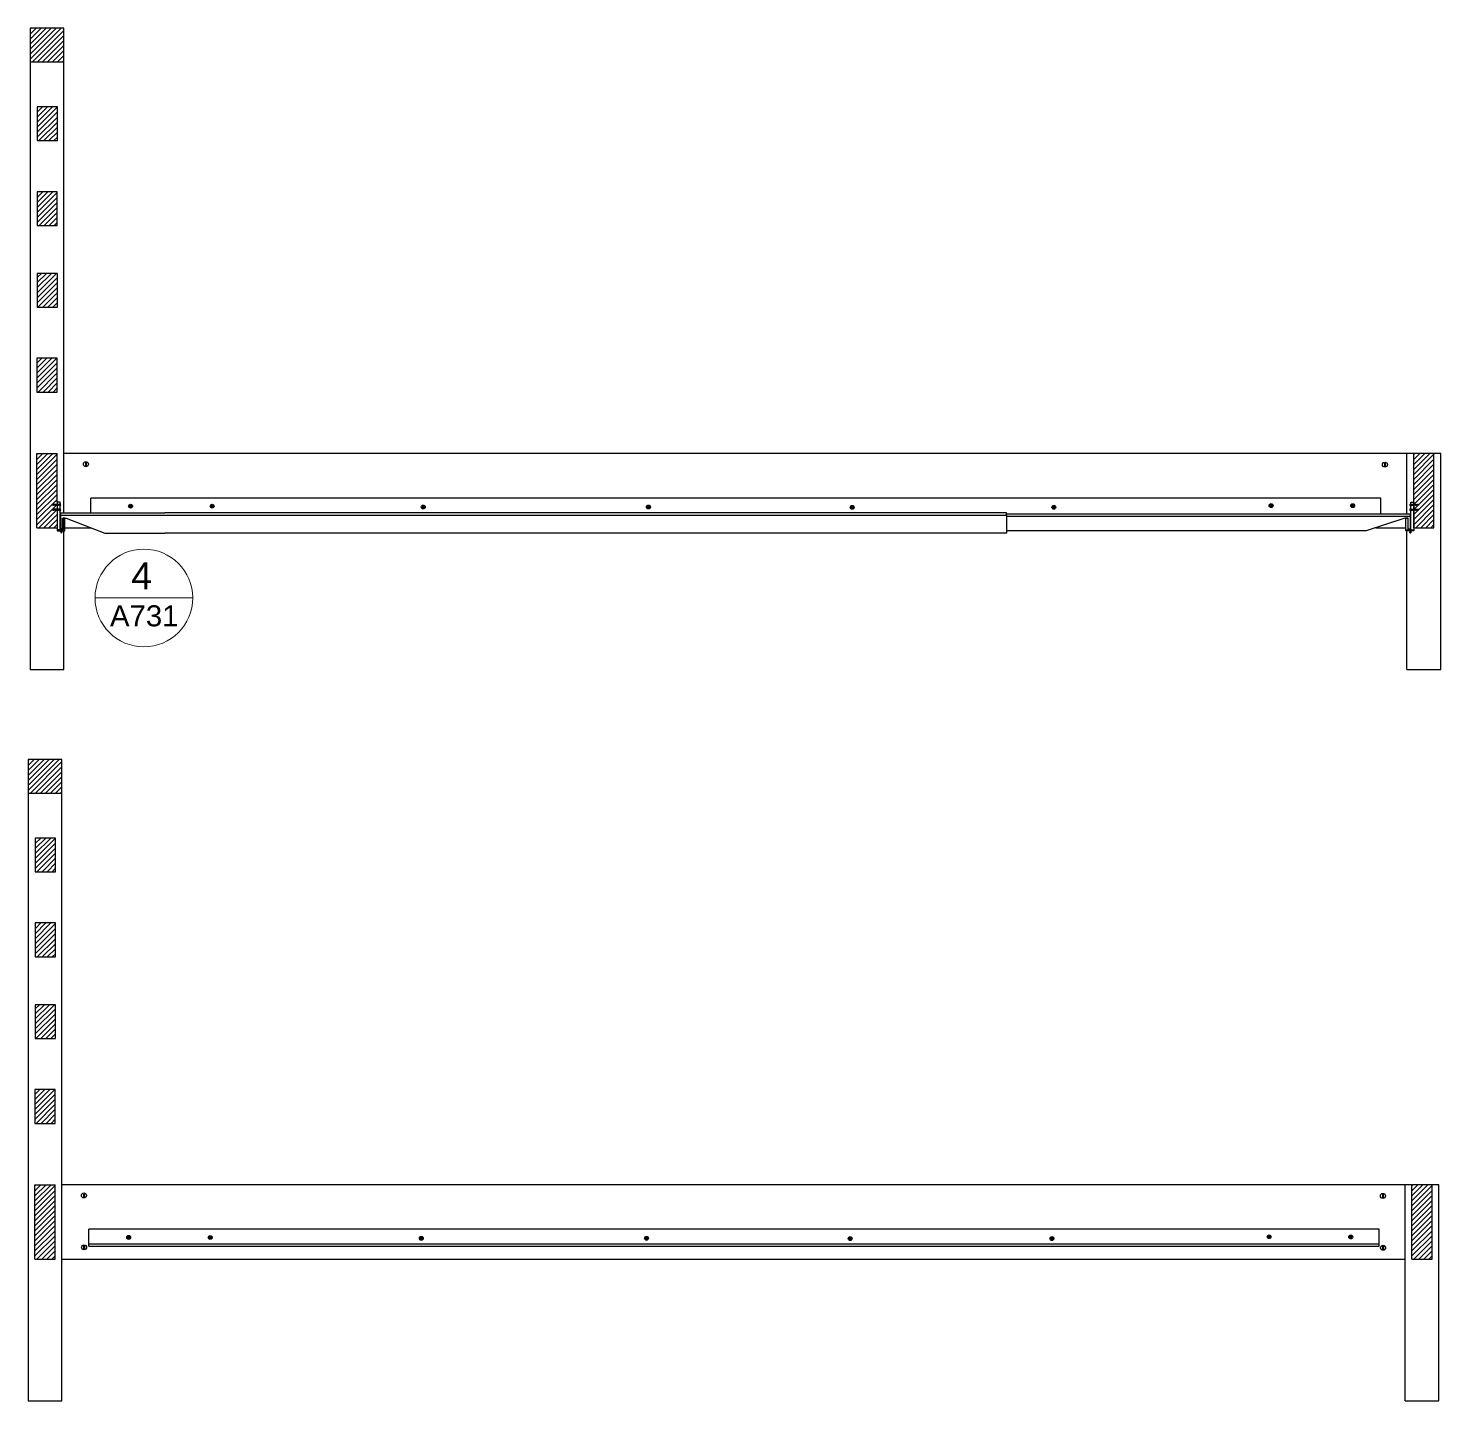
# Model space of a CAD drawing. Header units: centimetres. Extents: x -363 to 1254, y -305 to 549.
# Drawn here: x 576.3 to 785.6, y 345.5 to 548.9 of the extents above; entities that cross this region are included whole.
import ezdxf
from ezdxf.enums import TextEntityAlignment as Align

# ---------------------------------------------------------------- set-up
doc = ezdxf.new("R2010")
doc.units = ezdxf.units.CM
doc.header["$MEASUREMENT"] = 0
doc.layers.add('A-ANNO-SYMB', color=2, linetype='Continuous', lineweight=18)
for name, color, linetype in [('A-furn', 8, 'Continuous'), ('viti', 3, 'Continuous'), ('viti e cerniere', 3, 'Continuous')]:
    doc.layers.add(name, color=color, linetype=linetype)
doc.styles.get("Standard").update_dxf_attribs({"font": 'Arial.ttf'})
pattern_1 = [(45, (0.2896, 108.33677), (-0.37123106, 0.37123106), [])]

# ---------------------------------------------------------------- blocks, each defined once
blk = doc.blocks.new('vite')
at = {"layer": 'viti e cerniere'}
for p, q in [((-0.23, -0.12), (-0.31, -0.12)), ((-0.09, -0.12), (-0.17, -0.12)), ((0.04, -0.12), (-0.03, -0.12)), ((0.18, -0.12), (0.1, -0.12)), ((0.31, -0.12), (0.24, -0.12)), ((0.45, -0.12), (0.37, -0.12)), ((0.58, -0.12), (0.51, -0.12)), ((0.72, -0.12), (0.64, -0.12)), ((0.86, -0.12), (0.78, -0.12)), ((0.99, -0.12), (0.91, -0.12)), ((1.08, -0.31), (1, -0.31)), ((1.13, -0.12), (1.05, -0.12)), ((1.21, -0.31), (1.14, -0.31)), ((1.26, -0.12), (1.19, -0.12)), ((1.3, -0.31), (1.27, -0.31))]:
    blk.add_line(p, q, dxfattribs=at)
blk.add_lwpolyline([(1.3, -0.5), (1.33, -0.5, 0.451416), (1.33, 0.07), (1.3, 0.07)], format="xyb", close=True, dxfattribs=at)
for points in [[(-0.28, -0.31), (-0.34, -0.31), (-0.5, -0.22), (-0.37, -0.14)], [(-0.31, -0.07), (-0.37, -0.14), (-0.38, -0.17), (-0.38, -0.26), (-0.31, -0.07), (-0.31, -0.12), (-0.33, -0.22), (-0.38, -0.26)], [(-0.17, -0.07), (-0.23, -0.12), (-0.28, -0.31), (-0.28, -0.37), (-0.17, -0.07), (-0.17, -0.12), (-0.22, -0.31), (-0.28, -0.37)], [(-0.03, -0.07), (-0.09, -0.12), (-0.14, -0.31), (-0.14, -0.37), (-0.03, -0.07), (-0.03, -0.12), (-0.08, -0.31), (-0.14, -0.37)], [(0.1, -0.07), (0.04, -0.12), (-0.01, -0.31), (-0.01, -0.37), (0.1, -0.07), (0.1, -0.12), (0.05, -0.31), (-0.01, -0.37)], [(0.24, -0.07), (0.18, -0.12), (0.13, -0.31), (0.13, -0.37), (0.24, -0.07), (0.24, -0.12), (0.19, -0.31), (0.13, -0.37)], [(0.37, -0.07), (0.31, -0.12), (0.26, -0.31), (0.26, -0.37), (0.37, -0.07), (0.37, -0.12), (0.32, -0.31), (0.26, -0.37)], [(0.51, -0.07), (0.45, -0.12), (0.4, -0.31), (0.4, -0.37), (0.51, -0.07), (0.51, -0.12), (0.46, -0.31), (0.4, -0.37)], [(0.64, -0.07), (0.58, -0.12), (0.53, -0.31), (0.53, -0.37), (0.64, -0.07), (0.64, -0.12), (0.59, -0.31), (0.53, -0.37)], [(0.78, -0.07), (0.72, -0.12), (0.67, -0.31), (0.67, -0.37), (0.78, -0.07), (0.78, -0.12), (0.73, -0.31), (0.67, -0.37)], [(0.91, -0.07), (0.86, -0.12), (0.81, -0.31), (0.81, -0.37), (0.91, -0.07), (0.91, -0.12), (0.86, -0.31), (0.81, -0.37)], [(1.05, -0.07), (0.99, -0.12), (0.94, -0.31), (0.94, -0.37), (1.05, -0.07), (1.05, -0.12), (1, -0.31), (0.94, -0.37)], [(1.19, -0.07), (1.13, -0.12), (1.08, -0.31), (1.08, -0.37), (1.19, -0.07), (1.19, -0.12), (1.14, -0.31), (1.08, -0.37)], [(1.3, -0.09), (1.26, -0.12), (1.21, -0.31), (1.21, -0.37), (1.3, -0.14)], [(1.3, -0.22), (1.27, -0.31), (1.21, -0.37)]]:
    blk.add_lwpolyline(points, dxfattribs=at)

msp = doc.modelspace()

# ---------------------------------------------------------------- hatches: boundary and pattern name
at = {"layer": 'A-furn'}
h = msp.add_hatch(dxfattribs=at)
h.set_pattern_fill('ANSI31', color=256, scale=4.2)
h.set_pattern_definition(pattern_1)
h.paths.add_polyline_path([(581.58, 548.88), (576.58, 548.88), (576.58, 543.88), (581.58, 543.88)])
h.paths.add_polyline_path([(580.63, 537.23), (577.63, 537.23), (577.63, 532.23), (580.63, 532.23)])
h.paths.add_polyline_path([(580.6, 524.65), (577.6, 524.65), (577.6, 519.65), (580.6, 519.65)])
h.paths.add_polyline_path([(580.62, 512.56), (577.62, 512.56), (577.62, 507.56), (580.62, 507.56)])
h.paths.add_polyline_path([(580.58, 499.98), (577.58, 499.98), (577.58, 494.98), (580.58, 494.98)])
h = msp.add_hatch(dxfattribs=at)
h.set_pattern_fill('ANSI31', color=256, scale=4.2)
h.set_pattern_definition([(45, (-203.7104, 108.33677), (-0.37123106, 0.37123106), [])])
h.paths.add_polyline_path([(580.5, 478.17), (580.5, 478.21), (580.53, 478.33), (580.56, 478.36), (580.56, 478.33)])
h.paths.add_polyline_path([(580.56, 477.61), (580.56, 477.56), (580.54, 477.48), (580.5, 477.45)])
h.paths.add_polyline_path([(580.56, 474.88), (580.56, 477.56), (580.57, 477.61), (580.57, 477.65), (580.56, 477.63), (580.56, 478.28), (580.54, 478.21), (580.5, 478.17), (580.57, 478.37), (580.56, 478.36), (580.56, 478.68), (580.58, 478.68), (580.58, 485.88), (577.58, 485.88), (577.58, 474.88)])
h = msp.add_hatch(dxfattribs=at)
h.set_pattern_fill('ANSI31', color=256, scale=4.2)
h.set_pattern_definition(pattern_1)
h.paths.add_polyline_path([(784.58, 485.88), (781.58, 485.88), (781.58, 474.88), (784.58, 474.88)])
h = msp.add_hatch(dxfattribs=at)
h.set_pattern_fill('ANSI31', color=256, scale=4.2)
h.paths.add_polyline_path([(581.29, 440.54), (576.29, 440.54), (576.29, 435.54), (581.29, 435.54)])
h.paths.add_polyline_path([(580.34, 428.9), (577.34, 428.9), (577.34, 423.9), (580.34, 423.9)])
h.paths.add_polyline_path([(580.31, 416.32), (577.31, 416.32), (577.31, 411.32), (580.31, 411.32)])
h.paths.add_polyline_path([(580.33, 404.22), (577.33, 404.22), (577.33, 399.22), (580.33, 399.22)])
h.paths.add_polyline_path([(580.29, 391.64), (577.29, 391.64), (577.29, 386.64), (580.29, 386.64)])
h = msp.add_hatch(dxfattribs=at)
h.set_pattern_fill('ANSI31', color=256, scale=4.2)
h.set_pattern_definition([(45, (-204, 0), (-0.37123106, 0.37123106), [])])
h.paths.add_polyline_path([(580.29, 377.54), (577.29, 377.54), (577.29, 366.54), (580.29, 366.54)])
h = msp.add_hatch(dxfattribs=at)
h.set_pattern_fill('ANSI31', color=256, scale=4.2)
h.paths.add_polyline_path([(784.29, 377.54), (781.29, 377.54), (781.29, 366.54), (784.29, 366.54)])

# ---------------------------------------------------------------- linework, layer by layer
at = {"layer": 'A-ANNO-SYMB', "linetype": 'Continuous', "lineweight": 20}
msp.add_circle((593.43, 464.47), 7.24, dxfattribs=at)
at = {"layer": 'A-furn'}
for p, q in [((576.58, 548.88), (576.58, 453.88)), ((581.58, 548.88), (576.58, 548.88)), ((581.58, 477.08), (581.58, 548.88)), ((576.58, 543.88), (581.58, 543.88)), ((577.63, 537.23), (577.63, 532.23)), ((580.63, 537.23), (577.63, 537.23)), ((580.63, 532.23), (580.63, 537.23)), ((577.63, 532.23), (580.63, 532.23)), ((577.6, 524.65), (577.6, 519.65)), ((580.6, 524.65), (577.6, 524.65)), ((580.6, 519.65), (580.6, 524.65)), ((577.6, 519.65), (580.6, 519.65)), ((577.62, 512.56), (577.62, 507.56)), ((580.62, 512.56), (577.62, 512.56)), ((580.62, 507.56), (580.62, 512.56)), ((577.62, 507.56), (580.62, 507.56)), ((577.58, 499.98), (577.58, 494.98)), ((580.58, 499.98), (577.58, 499.98)), ((580.58, 494.98), (580.58, 499.98)), ((577.58, 494.98), (580.58, 494.98)), ((577.58, 474.88), (577.58, 485.88)), ((577.58, 485.88), (580.58, 485.88)), ((580.58, 478.68), (580.58, 485.88)), ((785.58, 485.88), (581.58, 485.88)), ((780.58, 476.88), (780.58, 485.88)), ((781.58, 474.88), (781.58, 485.88)), ((784.58, 474.88), (784.58, 485.88)), ((785.58, 453.88), (785.58, 485.88)), ((585.57, 477.08), (585.58, 479.28)), ((776.73, 479.28), (585.58, 479.28)), ((776.73, 476.88), (776.73, 479.28)), ((581.01, 478.68), (580.56, 478.68)), ((580.56, 478.68), (580.56, 474.41)), ((581.01, 474.66), (581.01, 478.68)), ((781.15, 474.67), (781.15, 478.69)), ((781.15, 478.69), (781.6, 478.69)), ((781.6, 478.69), (781.6, 474.42)), ((581.07, 477.08), (581.07, 474.7)), ((581.07, 477.08), (596.52, 477.08)), ((581.07, 476.76), (596.52, 476.76)), ((581.36, 474.7), (581.36, 476.31)), ((581.36, 476.31), (581.9, 476.31)), ((581.73, 476.28), (581.46, 476.28)), ((581.46, 476.28), (581.46, 474.66)), ((581.58, 476.28), (581.58, 476.31)), ((581.73, 474.41), (581.73, 476.28)), ((581.9, 476.31), (587.63, 474.09)), ((721.22, 477.07), (596.52, 477.08)), ((596.52, 476.76), (721.22, 476.75)), ((721.22, 476.75), (721.22, 477.07)), ((781.07, 476.88), (721.22, 476.88)), ((721.22, 476.75), (721.22, 474.09)), ((781.07, 476.56), (721.22, 476.56)), ((780.24, 476.3), (774.51, 474.4)), ((780.78, 476.3), (780.24, 476.3)), ((780.43, 474.42), (780.43, 476.29)), ((780.43, 476.29), (780.7, 476.29)), ((780.58, 476.29), (780.58, 476.3)), ((780.7, 476.29), (780.7, 474.67)), ((780.78, 474.69), (780.78, 476.3)), ((781.07, 476.88), (781.07, 474.69)), ((577.58, 474.88), (580.56, 474.88)), ((581.73, 474.58), (580.56, 474.58)), ((580.56, 474.41), (580.98, 474.41)), ((580.98, 474.41), (581.73, 474.41)), ((581.07, 474.66), (581.01, 474.66)), ((581.07, 474.7), (581.36, 474.7)), ((581.46, 474.66), (581.32, 474.66)), ((581.58, 453.88), (581.58, 474.41)), ((581.73, 474.88), (585.59, 474.88)), ((587.63, 474.09), (596.52, 474.09)), ((721.22, 474.09), (596.52, 474.09)), ((774.51, 474.4), (721.22, 474.4)), ((775.96, 474.88), (780.43, 474.88)), ((781.6, 474.54), (780.43, 474.54)), ((781.18, 474.42), (780.43, 474.42)), ((780.58, 453.88), (780.58, 474.42)), ((780.7, 474.67), (781.15, 474.67)), ((781.07, 474.69), (780.78, 474.69)), ((781.6, 474.42), (781.18, 474.42)), ((781.58, 474.88), (784.58, 474.88)), ((576.58, 453.88), (581.58, 453.88)), ((780.58, 453.88), (785.58, 453.88)), ((576.29, 440.54), (576.29, 345.54)), ((581.29, 440.54), (576.29, 440.54)), ((581.29, 345.54), (581.29, 440.54)), ((576.29, 435.54), (581.29, 435.54)), ((577.34, 428.9), (577.34, 423.9)), ((580.34, 428.9), (577.34, 428.9)), ((580.34, 423.9), (580.34, 428.9)), ((577.34, 423.9), (580.34, 423.9)), ((577.31, 416.32), (577.31, 411.32)), ((580.31, 416.32), (577.31, 416.32)), ((580.31, 411.32), (580.31, 416.32)), ((577.31, 411.32), (580.31, 411.32)), ((577.33, 404.22), (577.33, 399.22)), ((580.33, 404.22), (577.33, 404.22)), ((580.33, 399.22), (580.33, 404.22)), ((577.33, 399.22), (580.33, 399.22)), ((577.29, 391.64), (577.29, 386.64)), ((580.29, 391.64), (577.29, 391.64)), ((580.29, 386.64), (580.29, 391.64)), ((577.29, 386.64), (580.29, 386.64)), ((577.29, 366.54), (577.29, 377.54)), ((577.29, 377.54), (580.29, 377.54)), ((580.29, 366.54), (580.29, 377.54)), ((785.29, 377.54), (581.29, 377.54)), ((780.29, 345.54), (780.29, 377.54)), ((781.29, 366.54), (781.29, 377.54)), ((784.29, 366.54), (784.29, 377.54)), ((785.29, 345.54), (785.29, 377.54)), ((776.44, 370.94), (585.29, 370.94)), ((585.29, 368.44), (585.29, 370.94)), ((776.44, 368.44), (776.44, 370.94)), ((776.44, 368.74), (585.29, 368.74)), ((585.29, 368.44), (776.44, 368.44)), ((577.29, 366.54), (580.29, 366.54)), ((581.29, 366.54), (780.29, 366.54)), ((781.29, 366.54), (784.29, 366.54)), ((576.29, 345.54), (581.29, 345.54)), ((780.29, 345.54), (785.29, 345.54))]:
    msp.add_line(p, q, dxfattribs=at)
at = {"layer": 'A-furn', "linetype": 'Continuous', "lineweight": 20}
msp.add_line((586.19, 464.47), (600.67, 464.47), dxfattribs=at)
at = {"layer": 'viti'}
for p, q in [((581.14, 474.15), (581.26, 474.15)), ((581.26, 474.15), (581.26, 474.17)), ((781, 474.11), (781.13, 474.11)), ((781.13, 474.11), (781.13, 474.13))]:
    msp.add_line(p, q, dxfattribs=at)
for points in [[(584.82, 484.51), (584.89, 484.51), (584.89, 484.06), (584.82, 484.06)], [(777.28, 484.46), (777.35, 484.46), (777.35, 484.01), (777.28, 484.01)], [(584.53, 376.17), (584.6, 376.17), (584.6, 375.72), (584.53, 375.72)], [(776.99, 376.12), (777.06, 376.12), (777.06, 375.67), (776.99, 375.67)], [(584.54, 368.5), (584.61, 368.5), (584.61, 368.05), (584.54, 368.05)], [(777.01, 368.43), (777.08, 368.43), (777.08, 367.98), (777.01, 367.98)]]:
    msp.add_lwpolyline(points, close=True, dxfattribs=at)
for centre in [(584.84, 484.29), (777.31, 484.22), (584.55, 375.95), (777.02, 375.88), (584.57, 368.27), (777.04, 368.2)]:
    msp.add_circle(centre, 0.371, dxfattribs=at)
at = {"layer": 'viti e cerniere'}
for p, q in [((591.26, 478.03), (591.26, 478.13)), ((591.26, 478.13), (591.41, 478.13)), ((591.41, 478.03), (591.26, 478.03)), ((591.41, 478.28), (591.51, 478.28)), ((591.41, 478.13), (591.41, 478.28)), ((591.41, 478.13), (591.51, 478.03)), ((591.41, 478.03), (591.51, 478.13)), ((591.41, 477.88), (591.41, 478.03)), ((591.51, 477.88), (591.41, 477.88)), ((591.51, 478.28), (591.51, 478.13)), ((591.51, 478.13), (591.66, 478.13)), ((591.51, 478.03), (591.51, 477.88)), ((591.66, 478.03), (591.51, 478.03)), ((591.66, 478.13), (591.66, 478.03)), ((603.35, 478.02), (603.35, 478.12)), ((603.35, 478.12), (603.5, 478.12)), ((603.5, 478.02), (603.35, 478.02)), ((603.5, 478.27), (603.6, 478.27)), ((603.5, 478.12), (603.5, 478.27)), ((603.5, 478.12), (603.6, 478.02)), ((603.5, 478.02), (603.6, 478.12)), ((603.5, 477.87), (603.5, 478.02)), ((603.6, 477.87), (603.5, 477.87)), ((603.6, 478.27), (603.6, 478.12)), ((603.6, 478.12), (603.75, 478.12)), ((603.6, 478.02), (603.6, 477.87)), ((603.75, 478.02), (603.6, 478.02)), ((603.75, 478.12), (603.75, 478.02)), ((634.62, 477.89), (634.62, 477.99)), ((634.62, 477.99), (634.77, 477.99)), ((634.77, 477.89), (634.62, 477.89)), ((634.77, 478.14), (634.87, 478.14)), ((634.77, 477.99), (634.77, 478.14)), ((634.77, 477.99), (634.87, 477.89)), ((634.77, 477.89), (634.87, 477.99)), ((634.77, 477.74), (634.77, 477.89)), ((634.87, 477.74), (634.77, 477.74)), ((634.87, 478.14), (634.87, 477.99)), ((634.87, 477.99), (635.02, 477.99)), ((634.87, 477.89), (634.87, 477.74)), ((635.02, 477.89), (634.87, 477.89)), ((635.02, 477.99), (635.02, 477.89)), ((667.99, 477.9), (667.99, 478)), ((667.99, 478), (668.14, 478)), ((668.14, 477.9), (667.99, 477.9)), ((668.14, 478.15), (668.24, 478.15)), ((668.14, 478), (668.14, 478.15)), ((668.14, 478), (668.24, 477.9)), ((668.14, 477.9), (668.24, 478)), ((668.14, 477.75), (668.14, 477.9)), ((668.24, 477.75), (668.14, 477.75)), ((668.24, 478.15), (668.24, 478)), ((668.24, 478), (668.39, 478)), ((668.24, 477.9), (668.24, 477.75)), ((668.39, 477.9), (668.24, 477.9)), ((668.39, 478), (668.39, 477.9)), ((698.17, 477.85), (698.17, 477.95)), ((698.17, 477.95), (698.32, 477.95)), ((698.32, 477.85), (698.17, 477.85)), ((698.32, 478.1), (698.42, 478.1)), ((698.32, 477.95), (698.32, 478.1)), ((698.32, 477.95), (698.42, 477.85)), ((698.32, 477.85), (698.42, 477.95)), ((698.32, 477.7), (698.32, 477.85)), ((698.42, 477.7), (698.32, 477.7)), ((698.42, 478.1), (698.42, 477.95)), ((698.42, 477.95), (698.57, 477.95)), ((698.42, 477.85), (698.42, 477.7)), ((698.57, 477.85), (698.42, 477.85)), ((698.57, 477.95), (698.57, 477.85)), ((728.06, 477.86), (728.06, 477.96)), ((728.06, 477.96), (728.21, 477.96)), ((728.21, 477.86), (728.06, 477.86)), ((728.21, 478.11), (728.31, 478.11)), ((728.21, 477.96), (728.21, 478.11)), ((728.21, 477.96), (728.31, 477.86)), ((728.21, 477.86), (728.31, 477.96)), ((728.21, 477.71), (728.21, 477.86)), ((728.31, 477.71), (728.21, 477.71)), ((728.31, 478.11), (728.31, 477.96)), ((728.31, 477.96), (728.46, 477.96)), ((728.31, 477.86), (728.31, 477.71)), ((728.46, 477.86), (728.31, 477.86)), ((728.46, 477.96), (728.46, 477.86)), ((760.25, 478.11), (760.25, 478.21)), ((760.25, 478.21), (760.4, 478.21)), ((760.4, 478.11), (760.25, 478.11)), ((760.4, 478.36), (760.5, 478.36)), ((760.4, 478.21), (760.4, 478.36)), ((760.4, 478.21), (760.5, 478.11)), ((760.4, 478.11), (760.5, 478.21)), ((760.4, 477.96), (760.4, 478.11)), ((760.5, 477.96), (760.4, 477.96)), ((760.5, 478.36), (760.5, 478.21)), ((760.5, 478.21), (760.65, 478.21)), ((760.5, 478.11), (760.5, 477.96)), ((760.65, 478.11), (760.5, 478.11)), ((760.65, 478.21), (760.65, 478.11)), ((772.34, 478.1), (772.34, 478.2)), ((772.34, 478.2), (772.49, 478.2)), ((772.49, 478.1), (772.34, 478.1)), ((772.49, 478.35), (772.59, 478.35)), ((772.49, 478.2), (772.49, 478.35)), ((772.49, 478.2), (772.59, 478.1)), ((772.49, 478.1), (772.59, 478.2)), ((772.49, 477.95), (772.49, 478.1)), ((772.59, 477.95), (772.49, 477.95)), ((772.59, 478.35), (772.59, 478.2)), ((772.59, 478.2), (772.74, 478.2)), ((772.59, 478.1), (772.59, 477.95)), ((772.74, 478.1), (772.59, 478.1)), ((772.74, 478.2), (772.74, 478.1)), ((581.14, 474.56), (581.14, 474.51)), ((581.14, 474.47), (581.14, 474.42)), ((581.14, 474.38), (581.14, 474.33)), ((581.14, 474.29), (581.14, 474.24)), ((581.14, 474.2), (581.14, 474.15)), ((581.26, 474.58), (581.26, 474.57)), ((581.26, 474.53), (581.26, 474.48)), ((581.26, 474.44), (581.26, 474.39)), ((581.26, 474.35), (581.26, 474.3)), ((581.26, 474.26), (581.26, 474.21)), ((781, 474.52), (781, 474.47)), ((781, 474.43), (781, 474.38)), ((781, 474.34), (781, 474.29)), ((781, 474.25), (781, 474.2)), ((781, 474.16), (781, 474.11)), ((781.13, 474.55), (781.13, 474.53)), ((781.13, 474.49), (781.13, 474.44)), ((781.13, 474.4), (781.13, 474.35)), ((781.13, 474.31), (781.13, 474.26)), ((781.13, 474.22), (781.13, 474.17)), ((590.97, 369.69), (590.97, 369.79)), ((590.97, 369.79), (591.12, 369.79)), ((591.12, 369.69), (590.97, 369.69)), ((591.12, 369.94), (591.22, 369.94)), ((591.12, 369.79), (591.12, 369.94)), ((591.12, 369.79), (591.22, 369.69)), ((591.12, 369.69), (591.22, 369.79)), ((591.12, 369.54), (591.12, 369.69)), ((591.22, 369.54), (591.12, 369.54)), ((591.22, 369.94), (591.22, 369.79)), ((591.22, 369.79), (591.37, 369.79)), ((591.22, 369.69), (591.22, 369.54)), ((591.37, 369.69), (591.22, 369.69)), ((591.37, 369.79), (591.37, 369.69)), ((603.06, 369.68), (603.06, 369.78)), ((603.06, 369.78), (603.21, 369.78)), ((603.21, 369.68), (603.06, 369.68)), ((603.21, 369.93), (603.31, 369.93)), ((603.21, 369.78), (603.21, 369.93)), ((603.21, 369.78), (603.31, 369.68)), ((603.21, 369.68), (603.31, 369.78)), ((603.21, 369.53), (603.21, 369.68)), ((603.31, 369.53), (603.21, 369.53)), ((603.31, 369.93), (603.31, 369.78)), ((603.31, 369.78), (603.46, 369.78)), ((603.31, 369.68), (603.31, 369.53)), ((603.46, 369.68), (603.31, 369.68)), ((603.46, 369.78), (603.46, 369.68)), ((634.33, 369.55), (634.33, 369.65)), ((634.33, 369.65), (634.48, 369.65)), ((634.48, 369.55), (634.33, 369.55)), ((634.48, 369.8), (634.58, 369.8)), ((634.48, 369.65), (634.48, 369.8)), ((634.48, 369.65), (634.58, 369.55)), ((634.48, 369.55), (634.58, 369.65)), ((634.48, 369.4), (634.48, 369.55)), ((634.58, 369.4), (634.48, 369.4)), ((634.58, 369.8), (634.58, 369.65)), ((634.58, 369.65), (634.73, 369.65)), ((634.58, 369.55), (634.58, 369.4)), ((634.73, 369.55), (634.58, 369.55)), ((634.73, 369.65), (634.73, 369.55)), ((667.7, 369.56), (667.7, 369.66)), ((667.7, 369.66), (667.85, 369.66)), ((667.85, 369.56), (667.7, 369.56)), ((667.85, 369.81), (667.95, 369.81)), ((667.85, 369.66), (667.85, 369.81)), ((667.85, 369.66), (667.95, 369.56)), ((667.85, 369.56), (667.95, 369.66)), ((667.85, 369.41), (667.85, 369.56)), ((667.95, 369.41), (667.85, 369.41)), ((667.95, 369.81), (667.95, 369.66)), ((667.95, 369.66), (668.1, 369.66)), ((667.95, 369.56), (667.95, 369.41)), ((668.1, 369.56), (667.95, 369.56)), ((668.1, 369.66), (668.1, 369.56)), ((697.88, 369.51), (697.88, 369.61)), ((697.88, 369.61), (698.03, 369.61)), ((698.03, 369.51), (697.88, 369.51)), ((698.03, 369.76), (698.13, 369.76)), ((698.03, 369.61), (698.03, 369.76)), ((698.03, 369.61), (698.13, 369.51)), ((698.03, 369.51), (698.13, 369.61)), ((698.03, 369.36), (698.03, 369.51)), ((698.13, 369.36), (698.03, 369.36)), ((698.13, 369.76), (698.13, 369.61)), ((698.13, 369.61), (698.28, 369.61)), ((698.13, 369.51), (698.13, 369.36)), ((698.28, 369.51), (698.13, 369.51)), ((698.28, 369.61), (698.28, 369.51)), ((727.77, 369.52), (727.77, 369.62)), ((727.77, 369.62), (727.92, 369.62)), ((727.92, 369.52), (727.77, 369.52)), ((727.92, 369.77), (728.02, 369.77)), ((727.92, 369.62), (727.92, 369.77)), ((727.92, 369.62), (728.02, 369.52)), ((727.92, 369.52), (728.02, 369.62)), ((727.92, 369.37), (727.92, 369.52)), ((728.02, 369.37), (727.92, 369.37)), ((728.02, 369.77), (728.02, 369.62)), ((728.02, 369.62), (728.17, 369.62)), ((728.02, 369.52), (728.02, 369.37)), ((728.17, 369.52), (728.02, 369.52)), ((728.17, 369.62), (728.17, 369.52)), ((759.96, 369.77), (759.96, 369.87)), ((759.96, 369.87), (760.11, 369.87)), ((760.11, 369.77), (759.96, 369.77)), ((760.11, 370.02), (760.21, 370.02)), ((760.11, 369.87), (760.11, 370.02)), ((760.11, 369.87), (760.21, 369.77)), ((760.11, 369.77), (760.21, 369.87)), ((760.11, 369.62), (760.11, 369.77)), ((760.21, 369.62), (760.11, 369.62)), ((760.21, 370.02), (760.21, 369.87)), ((760.21, 369.87), (760.36, 369.87)), ((760.21, 369.77), (760.21, 369.62)), ((760.36, 369.77), (760.21, 369.77)), ((760.36, 369.87), (760.36, 369.77)), ((772.05, 369.76), (772.05, 369.86)), ((772.05, 369.86), (772.2, 369.86)), ((772.2, 369.76), (772.05, 369.76)), ((772.2, 370.01), (772.3, 370.01)), ((772.2, 369.86), (772.2, 370.01)), ((772.2, 369.86), (772.3, 369.76)), ((772.2, 369.76), (772.3, 369.86)), ((772.2, 369.61), (772.2, 369.76)), ((772.3, 369.61), (772.2, 369.61)), ((772.3, 370.01), (772.3, 369.86)), ((772.3, 369.86), (772.45, 369.86)), ((772.3, 369.76), (772.3, 369.61)), ((772.45, 369.76), (772.3, 369.76)), ((772.45, 369.86), (772.45, 369.76))]:
    msp.add_line(p, q, dxfattribs=at)
for points in [[(581.39, 474.58), (581.39, 474.61, 0.451416), (581.01, 474.61), (581.01, 474.58)], [(781.25, 474.55), (781.25, 474.57, 0.451416), (780.88, 474.57), (780.88, 474.55)]]:
    msp.add_lwpolyline(points, format="xyb", close=True, dxfattribs=at)
for points in [[(581.1, 474.51), (581.14, 474.47), (581.26, 474.44), (581.3, 474.44), (581.1, 474.51), (581.14, 474.51), (581.26, 474.48), (581.3, 474.44)], [(581.1, 474.42), (581.14, 474.38), (581.26, 474.35), (581.3, 474.35), (581.1, 474.42), (581.14, 474.42), (581.26, 474.39), (581.3, 474.35)], [(581.1, 474.33), (581.14, 474.29), (581.26, 474.26), (581.3, 474.26), (581.1, 474.33), (581.14, 474.33), (581.26, 474.3), (581.3, 474.26)], [(581.1, 474.24), (581.14, 474.2), (581.26, 474.17), (581.3, 474.17), (581.1, 474.24), (581.14, 474.24), (581.26, 474.21), (581.3, 474.17)], [(581.11, 474.58), (581.14, 474.56), (581.26, 474.53), (581.3, 474.53), (581.14, 474.58)], [(581.2, 474.58), (581.26, 474.57), (581.3, 474.53)], [(780.97, 474.47), (781, 474.43), (781.13, 474.4), (781.17, 474.4), (780.97, 474.47), (781, 474.47), (781.13, 474.44), (781.17, 474.4)], [(780.97, 474.38), (781, 474.34), (781.13, 474.31), (781.17, 474.31), (780.97, 474.38), (781, 474.38), (781.13, 474.35), (781.17, 474.31)], [(780.97, 474.29), (781, 474.25), (781.13, 474.22), (781.17, 474.22), (780.97, 474.29), (781, 474.29), (781.13, 474.26), (781.17, 474.22)], [(780.97, 474.2), (781, 474.16), (781.13, 474.13), (781.17, 474.13), (780.97, 474.2), (781, 474.2), (781.13, 474.17), (781.17, 474.13)], [(780.98, 474.55), (781, 474.52), (781.13, 474.49), (781.17, 474.49), (781.01, 474.55)], [(781.07, 474.55), (781.13, 474.53), (781.17, 474.49)]]:
    msp.add_lwpolyline(points, dxfattribs=at)
for centre in [(591.46, 478.08), (603.55, 478.07), (634.82, 477.94), (668.19, 477.95), (698.37, 477.9), (728.26, 477.91), (760.45, 478.16), (772.54, 478.15), (591.17, 369.74), (603.26, 369.73), (634.53, 369.6), (667.9, 369.61), (698.08, 369.56), (727.97, 369.57), (760.16, 369.82), (772.25, 369.81)]:
    msp.add_circle(centre, 0.288, dxfattribs=at)

# ---------------------------------------------------------------- block references
at = {"layer": 'A-furn', "yscale": 0.6655280376837709, "zscale": 0.6655280376837709}
for p, xscale in [((580.14, 478.41), 0.6655280376837709), ((580.14, 477.69), 0.6655280376837709), ((782.02, 478.42), -0.6655280376837709), ((782.02, 477.7), -0.6655280376837709)]:
    msp.add_blockref('vite', p, dxfattribs=dict(at, xscale=xscale))

# ---------------------------------------------------------------- texts
at = {"layer": 'A-ANNO-SYMB', "linetype": 'Continuous', "lineweight": 20}
for tag, text, height, p in [('4', 'A', 4, (593.1, 469.77)), ('A731', 'A301', 3.111, (593.48, 463.38))]:
    msp.add_attdef(tag, text=text, height=height, dxfattribs=at).set_placement(p, align=Align.TOP_CENTER)

doc.saveas('drawing.dxf')
